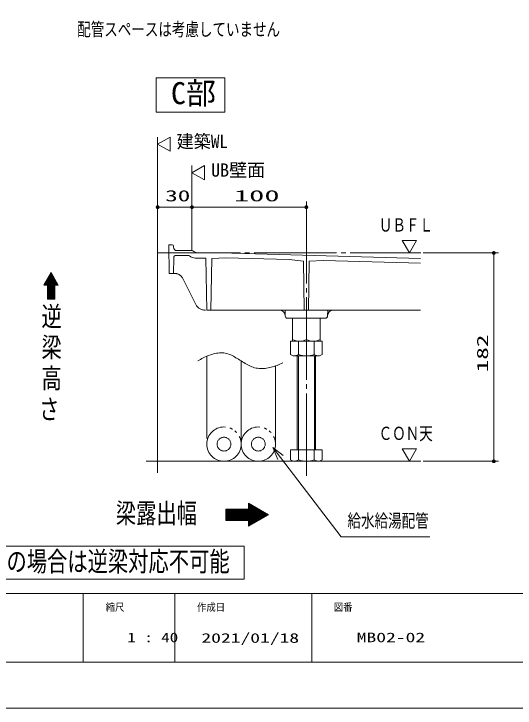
# Model space of a CAD drawing. Units: millimetres on the paper, with parts at other scales. Extents: x -305 to 305, y -152 to 152.
# Drawn here: x -11.2 to 98.4, y -148.5 to 3.1 of the extents above; entities that cross this region are included whole.
import ezdxf
from ezdxf.enums import TextEntityAlignment as Align

# ---------------------------------------------------------------- set-up
doc = ezdxf.new("R2010")
doc.units = ezdxf.units.MM
doc.linetypes.add('LONG_CHAIN', pattern=[21, 18, -1, 1, -1])
doc.linetypes.add('LONG_DOUBLE_CHAIN', pattern=[21.8, 18, -1, 0.6, -0.6, 0.6, -1])
for name, color, linetype, lineweight in [('0-1_RV', 7, 'Continuous', 9), ('0-2_0', 7, 'Continuous', 9), ('0-4_1図面枠', 7, 'Continuous', 9), ('0-5_図面枠', 3, 'Continuous', 9), ('0-6_DEFPOINTS', 7, 'Continuous', 9)]:
    doc.layers.add(name, color=color, linetype=linetype, lineweight=lineweight)
doc.styles.add('ＭＳ ゴシック', font='')
doc.styles.get('ＭＳ ゴシック').set_extended_font_data('MS Gothic')

# ---------------------------------------------------------------- blocks, each defined once
blk = doc.blocks.new('_DOTSMALL')
at = {"layer": '0-2_0'}
for p, q in [((0.0746, 0.1), (-0.0746, 0.1)), ((0.1223, -0.0248), (-0.1223, -0.0248))]:
    blk.add_line(p, q, dxfattribs=at)
for points in [[(0.125, 0), (0.124, 0.0157), (0.1211, 0.0311), (0.1162, 0.046), (0.1095, 0.0602), (0.1011, 0.0735), (0.0911, 0.0856), (0.0797, 0.0963), (0.067, 0.1055), (0.0532, 0.1131), (0.0386, 0.1189), (0.0234, 0.1228), (0.0078, 0.1248), (-0.0078, 0.1248), (-0.0234, 0.1228), (-0.0386, 0.1189), (-0.0532, 0.1131), (-0.067, 0.1055), (-0.0797, 0.0963), (-0.0911, 0.0856), (-0.1011, 0.0735), (-0.1095, 0.0602), (-0.1162, 0.046), (-0.1211, 0.0311), (-0.124, 0.0157), (-0.125, 0), (0, 0)], [(-0.125, 0), (-0.124, -0.0157), (-0.1211, -0.0311), (-0.1162, -0.046), (-0.1095, -0.0602), (-0.1011, -0.0735), (-0.0911, -0.0856), (-0.0797, -0.0963), (-0.067, -0.1055), (-0.0532, -0.1131), (-0.0386, -0.1189), (-0.0234, -0.1228), (-0.0078, -0.1248), (0.0078, -0.1248), (0.0234, -0.1228), (0.0386, -0.1189), (0.0532, -0.1131), (0.067, -0.1055), (0.0797, -0.0963), (0.0911, -0.0856), (0.1011, -0.0735), (0.1095, -0.0602), (0.1162, -0.046), (0.1211, -0.0311), (0.124, -0.0157), (0.125, 0), (0, 0)]]:
    blk.add_lwpolyline(points, close=True, dxfattribs=at)
blk = doc.blocks.new('RECT')
at = {"layer": '0-2_0'}
blk.add_lwpolyline([(-0.5, 0.5), (-0.5, -0.5), (0.5, -0.5), (0.5, 0.5)], close=True, dxfattribs=at)
blk = doc.blocks.new('_OPEN30')
at = {"layer": '0-2_0'}
blk.add_line((0, 0), (-1, 0), dxfattribs=at)
blk.add_lwpolyline([(-1, 0.2679), (0, 0), (-1, -0.2679)], dxfattribs=at)

msp = doc.modelspace()

# ---------------------------------------------------------------- linework, layer by layer
at = {"layer": '0-1_RV'}
for p, q in [((19.912, -10.906), (19.912, -18.399)), ((19.912, -10.906), (34.912, -10.906)), ((34.912, -10.906), (34.912, -18.399)), ((19.912, -18.399), (34.912, -18.399)), ((20.255, -97.113), (20.255, -23.8)), ((20.255, -25.363), (22.961, -23.8)), ((22.961, -26.925), (22.961, -23.8)), ((20.255, -25.363), (22.961, -26.925)), ((27.755, -48.644), (27.755, -30.05)), ((27.755, -31.613), (30.461, -30.05)), ((20.255, -38.613), (20.255, -37.863)), ((27.755, -38.613), (27.755, -37.863)), ((27.755, -38.613), (27.755, -37.863)), ((52.755, -54.846), (52.755, -37.863)), ((27.755, -39.113), (20.255, -39.113)), ((27.755, -39.113), (52.755, -39.113)), ((76.818, -46.406), (73.693, -46.406)), ((75.255, -49.113), (73.693, -46.406)), ((75.255, -49.113), (76.818, -46.406)), ((22.693, -47.363), (23.447, -47.363)), ((22.693, -47.363), (22.802, -53.613)), ((23.702, -47.876), (23.697, -47.608)), ((24.262, -49.638), (26.918, -49.638)), ((24.451, -48.613), (27.714, -48.613)), ((28.692, -49.008), (33.943, -49.113)), ((33.943, -49.113), (77.693, -50.351)), ((78.255, -49.113), (94.717, -49.113)), ((93.717, -49.113), (93.717, -94.613)), ((23.762, -50.129), (23.702, -53.613)), ((28.491, -50.228), (30.795, -50.274)), ((30.795, -50.274), (30.993, -61.613)), ((32.09, -50.311), (31.893, -61.613)), ((35.193, -50.174), (32.09, -50.311)), ((35.193, -50.174), (49.005, -50.565)), ((52.118, -50.878), (49.005, -50.565)), ((52.118, -50.878), (52.305, -61.613)), ((53.392, -50.914), (53.205, -61.613)), ((53.392, -50.914), (56.505, -50.777)), ((56.505, -50.777), (77.693, -51.377)), ((-3.021, -53.41), (-4.584, -56.117)), ((-2.368, -54.542), (-3.674, -54.542)), ((-2.483, -54.342), (-3.559, -54.342)), ((-2.599, -54.142), (-3.443, -54.142)), ((-2.714, -53.942), (-3.328, -53.942)), ((-2.83, -53.742), (-3.212, -53.742)), ((-2.945, -53.542), (-3.097, -53.542)), ((-3.021, -53.41), (-1.459, -56.117)), ((22.802, -53.613), (23.702, -53.613)), ((23.456, -53.613), (24.128, -53.613)), ((-1.56, -55.942), (-4.482, -55.942)), ((-1.675, -55.742), (-4.367, -55.742)), ((-1.79, -55.542), (-4.252, -55.542)), ((-1.906, -55.342), (-4.136, -55.342)), ((-2.021, -55.142), (-4.021, -55.142)), ((-2.137, -54.942), (-3.905, -54.942)), ((-2.252, -54.742), (-3.79, -54.742)), ((-4.584, -56.117), (-3.802, -56.117)), ((-3.802, -59.242), (-3.802, -56.117)), ((-2.24, -56.142), (-3.802, -56.142)), ((-2.24, -56.342), (-3.802, -56.342)), ((-2.24, -56.542), (-3.802, -56.542)), ((-2.24, -56.742), (-3.802, -56.742)), ((-2.24, -56.942), (-3.802, -56.942)), ((-2.24, -57.142), (-3.802, -57.142)), ((-2.24, -57.342), (-3.802, -57.342)), ((-2.24, -57.542), (-3.802, -57.542)), ((-2.24, -57.742), (-3.802, -57.742)), ((-2.24, -57.942), (-3.802, -57.942)), ((-2.24, -58.142), (-3.802, -58.142)), ((-2.24, -58.342), (-3.802, -58.342)), ((-2.24, -58.542), (-3.802, -58.542)), ((-2.24, -58.742), (-3.802, -58.742)), ((-2.24, -58.942), (-3.802, -58.942)), ((-2.24, -59.142), (-3.802, -59.142)), ((-3.802, -59.242), (-2.24, -59.242)), ((30.993, -61.613), (77.693, -61.613)), ((48.1, -61.613), (48.122, -62.871)), ((57.411, -61.613), (57.389, -62.871)), ((56.889, -63.363), (48.621, -63.363)), ((49.755, -68.363), (49.755, -63.363)), ((52.755, -68.023), (52.755, -63.363)), ((55.755, -68.363), (55.755, -63.363)), ((55.755, -68.363), (49.755, -68.363)), ((51.023, -68.363), (51.023, -71.273)), ((54.487, -68.363), (54.487, -71.273)), ((56.219, -68.363), (56.219, -71.273)), ((49.291, -71.273), (49.88, -71.613)), ((55.63, -71.613), (49.88, -71.613)), ((50.755, -71.613), (50.755, -92.113)), ((51.005, -71.613), (51.005, -92.113)), ((54.505, -71.613), (54.505, -92.113)), ((54.755, -71.613), (54.755, -92.113)), ((55.63, -71.613), (56.219, -71.273)), ((49.291, -92.113), (49.291, -94.273)), ((56.219, -92.113), (49.291, -92.113)), ((51.023, -92.113), (51.023, -94.273)), ((54.487, -92.113), (54.487, -94.273)), ((56.219, -92.113), (56.219, -94.273)), ((76.818, -91.906), (73.693, -91.906)), ((75.255, -94.613), (73.693, -91.906)), ((75.255, -94.613), (76.818, -91.906)), ((77.755, -94.613), (17.755, -94.613)), ((49.291, -94.273), (49.88, -94.613)), ((55.63, -94.613), (49.88, -94.613)), ((55.63, -94.613), (56.219, -94.273)), ((78.255, -94.613), (94.717, -94.613)), ((40.141, -103.782), (40.141, -105.032)), ((44.471, -106.282), (40.141, -103.782)), ((40.314, -103.882), (40.141, -103.882)), ((40.66, -104.082), (40.141, -104.082)), ((41.007, -104.282), (40.141, -104.282)), ((41.353, -104.482), (40.141, -104.482)), ((35.141, -105.032), (35.141, -107.532)), ((35.141, -105.032), (40.141, -105.032)), ((42.392, -105.082), (35.141, -105.082)), ((42.739, -105.282), (35.141, -105.282)), ((43.085, -105.482), (35.141, -105.482)), ((43.432, -105.682), (35.141, -105.682)), ((43.778, -105.882), (35.141, -105.882)), ((44.124, -106.082), (35.141, -106.082)), ((41.7, -104.682), (40.141, -104.682)), ((42.046, -104.882), (40.141, -104.882)), ((44.471, -106.282), (35.141, -106.282)), ((44.124, -106.482), (35.141, -106.482)), ((43.778, -106.682), (35.141, -106.682)), ((43.432, -106.882), (35.141, -106.882)), ((43.085, -107.082), (35.141, -107.082)), ((42.739, -107.282), (35.141, -107.282)), ((42.392, -107.482), (35.141, -107.482)), ((35.141, -107.532), (40.141, -107.532)), ((44.471, -106.282), (40.141, -108.782)), ((40.141, -107.532), (40.141, -108.782)), ((42.046, -107.682), (40.141, -107.682)), ((41.7, -107.882), (40.141, -107.882)), ((41.353, -108.082), (40.141, -108.082)), ((41.007, -108.282), (40.141, -108.282)), ((40.66, -108.482), (40.141, -108.482)), ((40.314, -108.682), (40.141, -108.682))]:
    msp.add_line(p, q, dxfattribs=at)
at = {"layer": '0-1_RV', "linetype": 'LONG_DOUBLE_CHAIN'}
for p, q in [((20.255, -63.363), (20.255, -30.05)), ((25.676, -54.58), (28.502, -60.231)), ((31.005, -71.663), (31.005, -90.863)), ((38.505, -72.676), (38.505, -90.863)), ((46.005, -73.805), (46.005, -90.863))]:
    msp.add_line(p, q, dxfattribs=at)
at = {"layer": '0-1_RV', "linetype": 'LONG_CHAIN'}
for p, q in [((20.342, -49.113), (77.755, -49.113)), ((52.755, -97.788), (52.755, -52.709))]:
    msp.add_line(p, q, dxfattribs=at)
at = {"layer": '0-1_RV'}
for points in [[(27.755, -31.613), (30.461, -33.175), (30.461, -30.05)], [(-2.24, -59.242), (-2.24, -56.117), (-1.459, -56.117)], [(56.219, -68.363), (49.291, -68.363), (49.291, -71.273)], [(79.747, -111.092), (60.327, -111.092), (47.093, -93.763)]]:
    msp.add_lwpolyline(points, dxfattribs=at)
for points in [[(-3.802, -59.242), (-2.24, -59.242), (-2.24, -56.117), (-1.459, -56.117), (-3.021, -53.41), (-4.584, -56.117), (-3.802, -56.117)], [(35.141, -105.032), (35.141, -107.532), (40.141, -107.532), (40.141, -108.782), (44.471, -106.282), (40.141, -103.782), (40.141, -105.032)]]:
    msp.add_lwpolyline(points, close=True, dxfattribs=at)
at = {"layer": '0-1_RV', "linetype": 'LONG_DOUBLE_CHAIN'}
for points in [[(29.03, -72.68), (29.313, -72.513), (29.604, -72.348), (29.901, -72.187), (30.205, -72.032), (30.514, -71.882), (30.827, -71.74), (31.144, -71.606), (31.465, -71.48), (31.788, -71.365), (32.113, -71.262), (32.439, -71.17), (32.766, -71.092), (33.093, -71.028), (33.419, -70.979), (33.744, -70.947), (34.066, -70.932), (34.386, -70.936), (34.703, -70.959), (35.015, -71.003), (35.322, -71.068), (35.625, -71.153), (35.924, -71.256), (36.219, -71.376), (36.511, -71.511), (36.801, -71.658), (37.088, -71.816), (37.373, -71.983), (37.657, -72.156), (37.941, -72.335), (38.224, -72.517), (38.507, -72.7), (38.791, -72.882), (39.076, -73.062), (39.363, -73.237), (39.651, -73.405), (39.942, -73.565), (40.237, -73.715), (40.534, -73.853), (40.836, -73.976)], [(40.836, -73.976), (41.142, -74.084), (41.453, -74.173), (41.769, -74.244), (42.089, -74.297), (42.413, -74.332), (42.74, -74.35), (43.069, -74.353), (43.401, -74.34), (43.733, -74.313), (44.066, -74.273), (44.399, -74.219), (44.731, -74.154), (45.062, -74.076), (45.391, -73.989), (45.717, -73.891), (46.04, -73.784), (46.359, -73.669), (46.673, -73.547), (46.983, -73.417), (47.286, -73.281), (47.583, -73.14)]]:
    msp.add_lwpolyline(points, dxfattribs=at)
for centre, radius in [((34.755, -90.863), 3.75), ((42.255, -90.863), 3.75), ((34.755, -90.863), 1.5), ((42.255, -90.863), 1.5)]:
    msp.add_circle(centre, radius, dxfattribs=at)
at = {"layer": '0-1_RV'}
for centre, radius, start, end in [((23.447, -47.613), 0.25, 1, 90), ((24.451, -47.863), 0.75, 181, 270), ((24.262, -50.138), 0.5, 90, 179), ((26.918, -50.138), 0.5, 49.79223, 90), ((28.531, -48.228), 2, 229.79223, 268.85424), ((27.693, -49.363), 0.75, 47.44029, 90), ((28.707, -48.258), 0.75, 227.44029, 268.85424), ((46.871, -62.863), 1.25, 1.00003, 90), ((58.639, -62.863), 1.25, 90, 178.99997), ((48.621, -62.863), 0.5, 181.00003, 270), ((56.889, -62.863), 0.5, 270, 358.99997), ((51.255, -64.885), 3.478, 244.44919, 295.55081), ((54.255, -64.885), 3.478, 244.44919, 295.55081), ((49.833, -69.363), 2.25, 271.20516, 301.93849), ((52.755, -67.032), 4.58, 247.78087, 292.21906), ((55.677, -69.363), 2.25, 238.06151, 268.79484), ((49.833, -92.363), 2.25, 271.20516, 301.93849), ((52.755, -90.032), 4.58, 247.7822, 292.21882), ((55.677, -92.363), 2.25, 238.06151, 268.79484)]:
    msp.add_arc(centre, radius, start, end, dxfattribs=at)
at = {"layer": '0-1_RV', "linetype": 'LONG_DOUBLE_CHAIN'}
for centre, radius, start, end in [((24.111, -55.363), 1.75, 26.56505, 90), ((30.738, -59.113), 2.5, 206.56505, 270)]:
    msp.add_arc(centre, radius, start, end, dxfattribs=at)
at = {"layer": '0-2_0'}
for p, q in [((3.983, -123.498), (3.983, -138.498)), ((23.983, -123.498), (23.983, -138.498)), ((53.983, -123.498), (53.983, -138.498))]:
    msp.add_line(p, q, dxfattribs=at)
at = {"layer": '0-5_図面枠'}
msp.add_line((-291.017, -123.498), (108.983, -123.498), dxfattribs=at)
msp.add_lwpolyline([(-291.017, -138.498), (108.983, -138.498), (108.983, 138.502), (-291.017, 138.502)], close=True, dxfattribs=at)
at = {"layer": '0-6_DEFPOINTS'}
msp.add_line((118.983, -148.498), (-301.017, -148.498), dxfattribs=at)

# ---------------------------------------------------------------- block references
at = {"layer": '0-1_RV'}
for name, p, xscale, yscale, rotation in [('_DOTSMALL', (20.255, -39.113), 2.32, 2.32, 180), ('_DOTSMALL', (27.755, -39.113), 2.32, 2.32, 180), ('_DOTSMALL', (93.717, -49.113), 2.32, 2.32, 90), ('_OPEN30', (45.412, -91.561), 2.77, 2.77, 127.36667), ('_DOTSMALL', (93.717, -94.613), 2.32, 2.32, 270)]:
    msp.add_blockref(name, p, dxfattribs=dict(at, xscale=xscale, yscale=yscale, rotation=rotation))
for name, p, xscale, yscale in [('_DOTSMALL', (27.755, -39.113), 2.32, 2.32), ('_DOTSMALL', (52.755, -39.113), 2.32, 2.32), ('RECT', (-5.757, -116.77), 89.85288, 7.208827)]:
    msp.add_blockref(name, p, dxfattribs=dict(at, xscale=xscale, yscale=yscale))

# ---------------------------------------------------------------- texts
at = {"layer": '0-1_RV', "style": 'ＭＳ ゴシック'}
for s, height, width, p in [('配管スペースは考慮していません', 2.889, 0.75, (2.682, -2.601)), ('建築WL', 2.889, 0.95, (24.406, -27.077)), ('30', 2.441, 1.65, (21.91, -38.583)), ('100', 2.444, 2, (36.922, -38.583)), ('ＵＢＦＬ', 2.889, 0.75, (68.602, -45.314)), ('逆', 4.333, 0.75, (-5.12, -66.445)), ('梁', 4.333, 0.75, (-5.12, -73.189)), ('高', 4.333, 0.75, (-5.12, -79.945)), ('さ', 4.333, 0.75, (-5.645, -86.698)), ('ＣＯＮ天', 2.889, 0.75, (68.546, -90.814)), ('梁露出幅', 4.333, 0.75, (11.126, -109.411)), ('給水給湯配管', 2.889, 0.75, (61.747, -109.899)), ('給水給湯床立上げの場合は逆梁対応不可能', 4.333, 0.75, (-48.23, -119.939))]:
    msp.add_text(s, height=height, dxfattribs=dict(at, width=width)).set_placement(p, align=Align.BOTTOM_LEFT)
for s, height, p in [('C部', 4.811, (23.169, -18.078)), ('UB壁面', 2.889, (31.938, -33.325))]:
    msp.add_text(s, height=height, dxfattribs=at).set_placement(p, align=Align.BOTTOM_LEFT)
at = {"layer": '0-1_RV', "style": 'ＭＳ ゴシック', "width": 1.65}
msp.add_text('182', height=2.441, rotation=90, dxfattribs=at).set_placement((93.187, -75.165), align=Align.BOTTOM_LEFT)
at = {"layer": '0-4_1図面枠', "style": 'ＭＳ ゴシック'}
for s, height, width, p in [('縮尺', 1.628, 0.9, (8.896, -127.769)), ('作成日', 1.628, 0.9, (28.857, -127.788)), ('図番', 1.628, 0.9, (58.732, -127.759)), ('1 : 40', 2.092, 1.3, (13.65, -134.737)), ('2021/01/18', 2.092, 1.5, (29.822, -134.861)), ('MB02-02', 2.092, 1.5, (63.761, -134.737))]:
    msp.add_text(s, height=height, dxfattribs=dict(at, width=width)).set_placement(p, align=Align.BOTTOM_LEFT)

doc.saveas('drawing.dxf')
